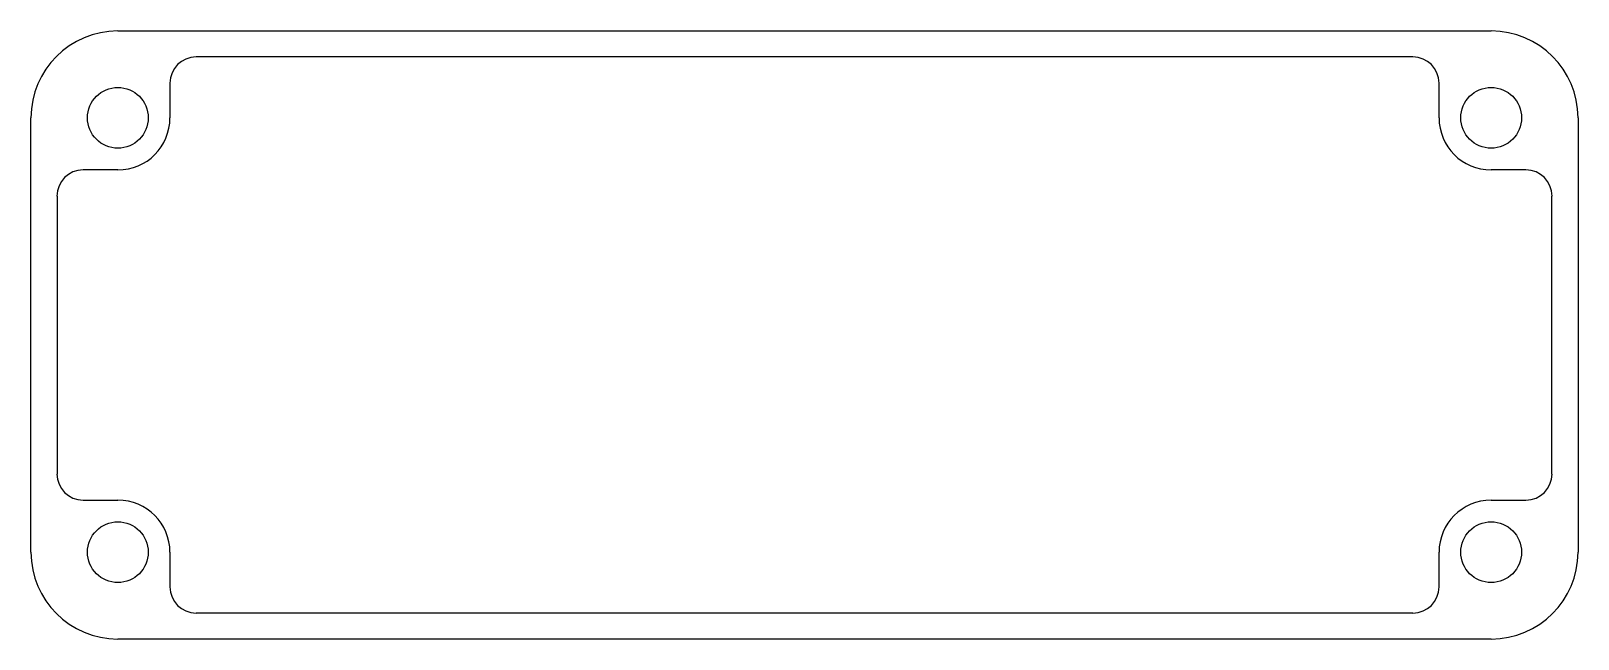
# Model space of a CAD drawing. Header units: inches. Extents: x -0.2 to 3.31, y 0 to 1.38.
import ezdxf

# ---------------------------------------------------------------- set-up
doc = ezdxf.new("R2010")
doc.units = ezdxf.units.IN
doc.header["$MEASUREMENT"] = 0

msp = doc.modelspace()

# ---------------------------------------------------------------- linework, layer by layer
for p, q in [((0, 1.378), (3.1103, 1.378)), ((2.9331, 1.3189), (0.1772, 1.3189)), ((0.1181, 1.2599), (0.1181, 1.1811)), ((2.9922, 1.1811), (2.9922, 1.2599)), ((-0.1968, 0.1968), (-0.1968, 1.1811)), ((3.3071, 1.1811), (3.3071, 0.1968)), ((0, 1.063), (-0.0787, 1.063)), ((3.189, 1.063), (3.1102, 1.063)), ((-0.1378, 1.0039), (-0.1378, 0.374)), ((3.2481, 0.374), (3.2481, 1.0039)), ((-0.0787, 0.315), (0, 0.315)), ((3.1102, 0.315), (3.189, 0.315)), ((0.1181, 0.1969), (0.1181, 0.1181)), ((2.9922, 0.1181), (2.9922, 0.1969)), ((0.1772, 0.0591), (2.9331, 0.0591)), ((3.1103, 0), (0, 0))]:
    msp.add_line(p, q)
for centre in [(0, 1.1811), (3.1103, 1.1811), (0, 0.1969), (3.1103, 0.1969)]:
    msp.add_circle(centre, 0.0689)
for centre, major_axis, start_param, end_param in [((0.0001, 1.1811), (-0.1392, 0.1392), 5.497939, 7.068431), ((3.1102, 1.1811), (0.1392, 0.1392), 5.497939, 7.068431), ((0.1772, 1.2598), (0.0418, -0.0418), 2.356347, 3.926839), ((2.9331, 1.2598), (-0.0418, -0.0418), 2.356347, 3.926839), ((0, 1.1811), (-0.0835, 0.0835), 2.356347, 3.926839), ((3.1103, 1.1811), (0.0835, 0.0835), 2.356347, 3.926839), ((-0.0787, 1.0039), (0.0418, -0.0418), 2.356347, 3.926839), ((3.189, 1.0039), (-0.0418, -0.0418), 2.356347, 3.926839), ((-0.0787, 0.374), (0.0418, 0.0418), 2.356347, 3.926839), ((3.189, 0.374), (-0.0418, 0.0418), 2.356347, 3.926839), ((0, 0.1968), (-0.0835, -0.0835), 2.356347, 3.926839), ((3.1103, 0.1968), (0.0835, -0.0835), 2.356347, 3.926839), ((0.0001, 0.1969), (-0.1392, -0.1392), 5.497939, 7.068431), ((3.1102, 0.1969), (0.1392, -0.1392), 5.497939, 7.068431), ((0.1772, 0.1181), (0.0418, 0.0418), 2.356347, 3.926839), ((2.9331, 0.1181), (-0.0418, 0.0418), 2.356347, 3.926839)]:
    msp.add_ellipse(centre, major_axis=major_axis, ratio=0.999695, start_param=start_param, end_param=end_param)

doc.saveas('drawing.dxf')
